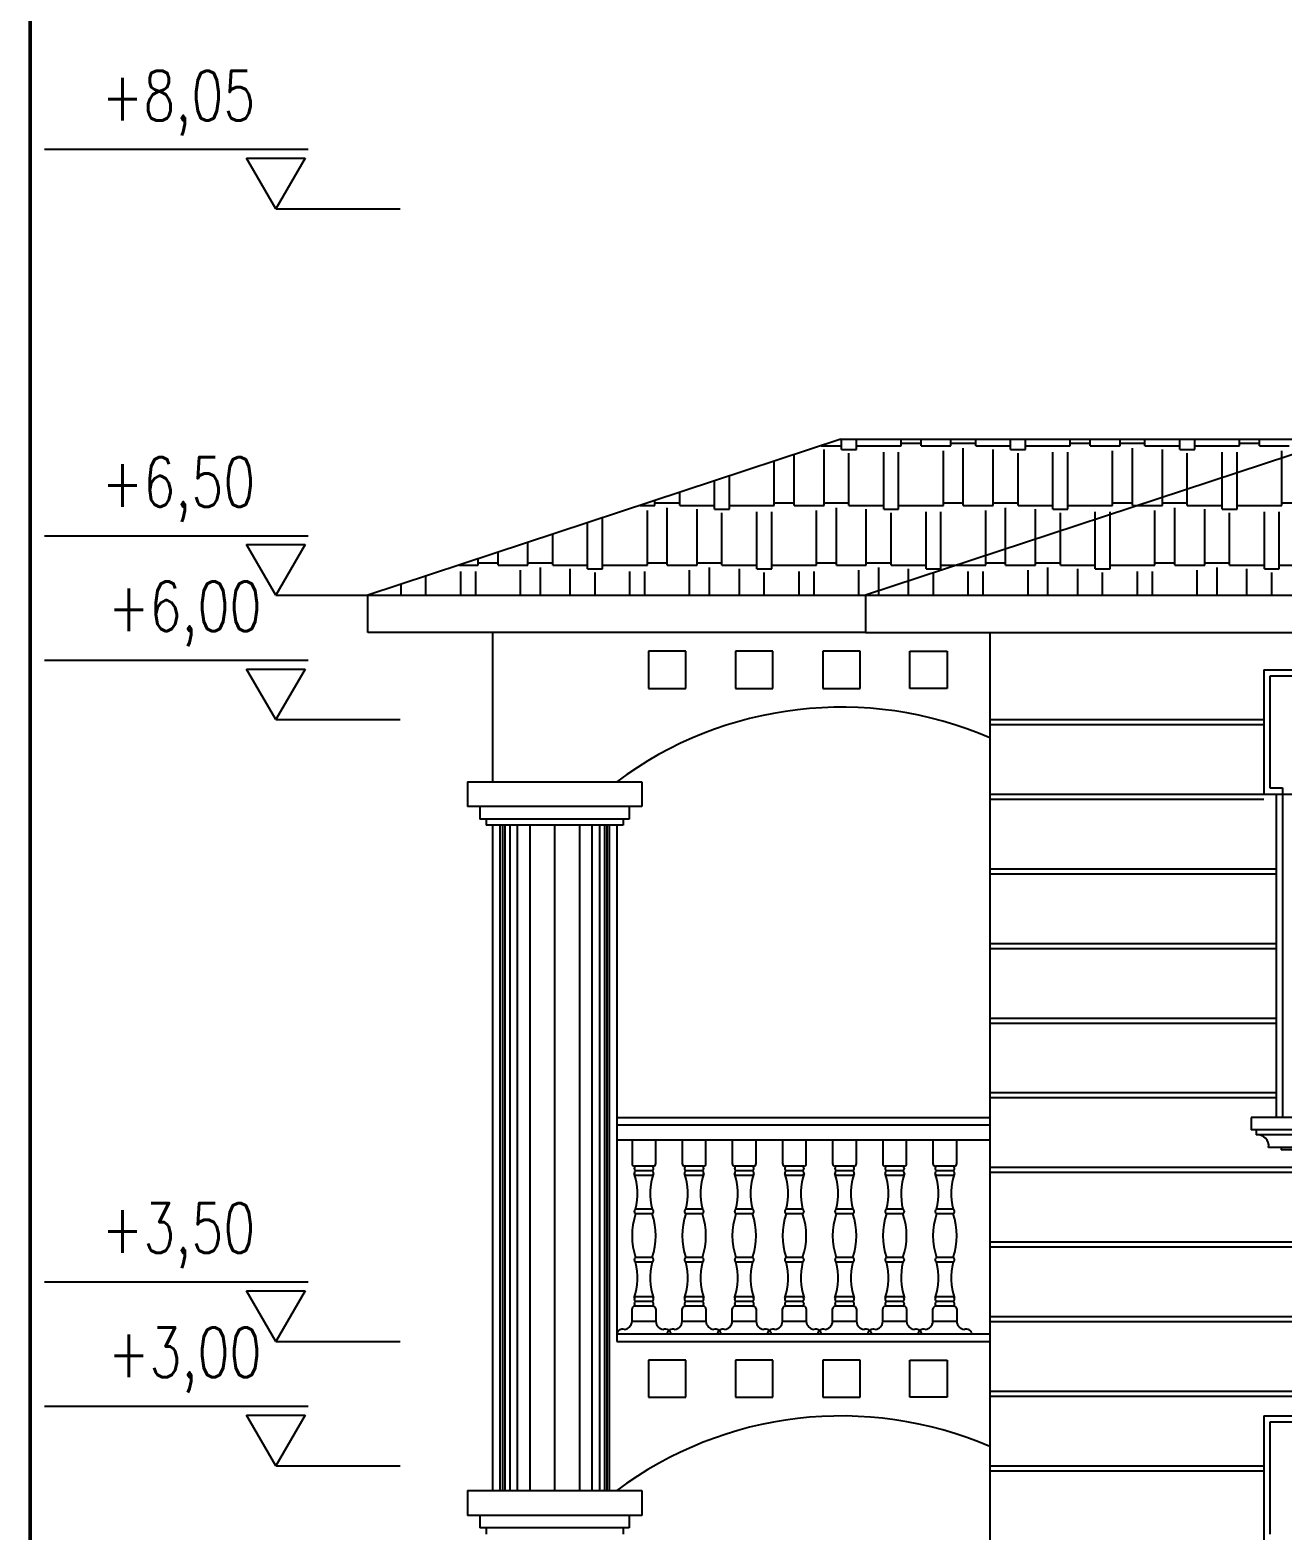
# Model space of a CAD drawing. Extents: x 182769.15 to 182771.38, y 101811.72 to 101812.21.
# Drawn here: x 182770.9786 to 182771.0793, y 101811.8444 to 101811.9651 of the extents above; entities that cross this region are included whole.
import ezdxf

# ---------------------------------------------------------------- set-up
doc = ezdxf.new("R2010")
doc.units = 0
doc.header["$MEASUREMENT"] = 0
for name, color, linetype in [('BALKON', 4, 'Continuous'), ('DUVAR', 7, 'Continuous'), ('TARAMA', 15, 'Continuous'), ('tefriş', 21, 'Continuous'), ('YAZI', 3, 'Continuous')]:
    doc.layers.add(name, color=color, linetype=linetype)
doc.layers.add('Standard', color=7, linetype='Continuous', lineweight=25)
doc.styles.add('TXT', font='TXT.shx', dxfattribs={"width": 0.75, "height": 0.125})

msp = doc.modelspace()

# ---------------------------------------------------------------- linework, layer by layer
at = {"layer": 'BALKON'}
for p, q in [((182771.0257759997, 101811.8776728206), (182771.0557759997, 101811.8776728206)), ((182771.0257759997, 101811.8770728206), (182771.0557759997, 101811.8770728206)), ((182771.0257759997, 101811.8758728206), (182771.0557759997, 101811.8758728206)), ((182771.0269984799, 101811.8758728206), (182771.0269984799, 101811.8739690377)), ((182771.0289136799, 101811.8739690377), (182771.0289136799, 101811.8758728206)), ((182771.0310304799, 101811.8758728206), (182771.0310304799, 101811.8739690377)), ((182771.0329456799, 101811.8739690377), (182771.0329456799, 101811.8758728206)), ((182771.0350624799, 101811.8758728206), (182771.0350624799, 101811.8739690377)), ((182771.0369776799, 101811.8739690377), (182771.0369776799, 101811.8758728206)), ((182771.0390944799, 101811.8758728206), (182771.0390944799, 101811.8739690377)), ((182771.0410096799, 101811.8739690377), (182771.0410096799, 101811.8758728206)), ((182771.0431264799, 101811.8758728206), (182771.0431264799, 101811.8739690377)), ((182771.0450416799, 101811.8739690377), (182771.0450416799, 101811.8758728206)), ((182771.0471584799, 101811.8758728206), (182771.0471584799, 101811.8739690377)), ((182771.0490736799, 101811.8739690377), (182771.0490736799, 101811.8758728206)), ((182771.0511904799, 101811.8758728206), (182771.0511904799, 101811.8739690377)), ((182771.0531056799, 101811.8739690377), (182771.0531056799, 101811.8758728206)), ((182771.0287138599, 101811.8737691977), (182771.0271983199, 101811.8737691977)), ((182771.0327458599, 101811.8737691977), (182771.0312303199, 101811.8737691977)), ((182771.0367778599, 101811.8737691977), (182771.0352623199, 101811.8737691977)), ((182771.0408098599, 101811.8737691977), (182771.0392943199, 101811.8737691977)), ((182771.0448418599, 101811.8737691977), (182771.0433263199, 101811.8737691977)), ((182771.0488738599, 101811.8737691977), (182771.0473583199, 101811.8737691977)), ((182771.0529058599, 101811.8737691977), (182771.0513903199, 101811.8737691977)), ((182771.0286207399, 101811.8733858577), (182771.0272914399, 101811.8733858577)), ((182771.0286207399, 101811.8730028178), (182771.0272914399, 101811.8730028178)), ((182771.0326527399, 101811.8733858577), (182771.0313234399, 101811.8733858577)), ((182771.0326527399, 101811.8730028178), (182771.0313234399, 101811.8730028178)), ((182771.0366847399, 101811.8733858577), (182771.0353554399, 101811.8733858577)), ((182771.0366847399, 101811.8730028178), (182771.0353554399, 101811.8730028178)), ((182771.0407167399, 101811.8733858577), (182771.0393874399, 101811.8733858577)), ((182771.0407167399, 101811.8730028178), (182771.0393874399, 101811.8730028178)), ((182771.0447487399, 101811.8733858577), (182771.0434194399, 101811.8733858577)), ((182771.0447487399, 101811.8730028178), (182771.0434194399, 101811.8730028178)), ((182771.0487807399, 101811.8733858577), (182771.0474514399, 101811.8733858577)), ((182771.0487807399, 101811.8730028178), (182771.0474514399, 101811.8730028178)), ((182771.0528127399, 101811.8733858577), (182771.0514834399, 101811.8733858577)), ((182771.0528127399, 101811.8730028178), (182771.0514834399, 101811.8730028178)), ((182771.0286207399, 101811.8703024977), (182771.0272914399, 101811.8703024977)), ((182771.0326527399, 101811.8703024977), (182771.0313234399, 101811.8703024977)), ((182771.0366847399, 101811.8703024977), (182771.0353554399, 101811.8703024977)), ((182771.0407167399, 101811.8703024977), (182771.0393874399, 101811.8703024977)), ((182771.0447487399, 101811.8703024977), (182771.0434194399, 101811.8703024977)), ((182771.0487807399, 101811.8703024977), (182771.0474514399, 101811.8703024977)), ((182771.0528127399, 101811.8703024977), (182771.0514834399, 101811.8703024977)), ((182771.0286207399, 101811.8699194577), (182771.0272914399, 101811.8699194577)), ((182771.0326527399, 101811.8699194577), (182771.0313234399, 101811.8699194577)), ((182771.0366847399, 101811.8699194577), (182771.0353554399, 101811.8699194577)), ((182771.0407167399, 101811.8699194577), (182771.0393874399, 101811.8699194577)), ((182771.0447487399, 101811.8699194577), (182771.0434194399, 101811.8699194577)), ((182771.0487807399, 101811.8699194577), (182771.0474514399, 101811.8699194577)), ((182771.0528127399, 101811.8699194577), (182771.0514834399, 101811.8699194577)), ((182771.0286207399, 101811.8664174577), (182771.0272914399, 101811.8664174577)), ((182771.0286207399, 101811.8660344177), (182771.0272914399, 101811.8660344177)), ((182771.0326527399, 101811.8664174577), (182771.0313234399, 101811.8664174577)), ((182771.0326527399, 101811.8660344177), (182771.0313234399, 101811.8660344177)), ((182771.0366847399, 101811.8664174577), (182771.0353554399, 101811.8664174577)), ((182771.0366847399, 101811.8660344177), (182771.0353554399, 101811.8660344177)), ((182771.0407167399, 101811.8664174577), (182771.0393874399, 101811.8664174577)), ((182771.0407167399, 101811.8660344177), (182771.0393874399, 101811.8660344177)), ((182771.0447487399, 101811.8664174577), (182771.0434194399, 101811.8664174577)), ((182771.0447487399, 101811.8660344177), (182771.0434194399, 101811.8660344177)), ((182771.0487807399, 101811.8664174577), (182771.0474514399, 101811.8664174577)), ((182771.0487807399, 101811.8660344177), (182771.0474514399, 101811.8660344177)), ((182771.0528127399, 101811.8664174577), (182771.0514834399, 101811.8664174577)), ((182771.0528127399, 101811.8660344177), (182771.0514834399, 101811.8660344177)), ((182771.0286207399, 101811.8632580178), (182771.0272914399, 101811.8632580178)), ((182771.0286207399, 101811.8628749777), (182771.0272914399, 101811.8628749777)), ((182771.0326527399, 101811.8632580178), (182771.0313234399, 101811.8632580178)), ((182771.0326527399, 101811.8628749777), (182771.0313234399, 101811.8628749777)), ((182771.0366847399, 101811.8632580178), (182771.0353554399, 101811.8632580178)), ((182771.0366847399, 101811.8628749777), (182771.0353554399, 101811.8628749777)), ((182771.0407167399, 101811.8632580178), (182771.0393874399, 101811.8632580178)), ((182771.0407167399, 101811.8628749777), (182771.0393874399, 101811.8628749777)), ((182771.0447487399, 101811.8632580178), (182771.0434194399, 101811.8632580178)), ((182771.0447487399, 101811.8628749777), (182771.0434194399, 101811.8628749777)), ((182771.0487807399, 101811.8632580178), (182771.0474514399, 101811.8632580178)), ((182771.0487807399, 101811.8628749777), (182771.0474514399, 101811.8628749777)), ((182771.0528127399, 101811.8632580178), (182771.0514834399, 101811.8632580178)), ((182771.0528127399, 101811.8628749777), (182771.0514834399, 101811.8628749777)), ((182771.0269984799, 101811.8612744777), (182771.0269984799, 101811.8622917977)), ((182771.0287138599, 101811.8624916377), (182771.0271983199, 101811.8624916377)), ((182771.0289136799, 101811.8622917977), (182771.0289136799, 101811.8612744777)), ((182771.0310304799, 101811.8612744777), (182771.0310304799, 101811.8622917977)), ((182771.0327458599, 101811.8624916377), (182771.0312303199, 101811.8624916377)), ((182771.0329456799, 101811.8622917977), (182771.0329456799, 101811.8612744777)), ((182771.0350624799, 101811.8612744777), (182771.0350624799, 101811.8622917977)), ((182771.0367778599, 101811.8624916377), (182771.0352623199, 101811.8624916377)), ((182771.0369776799, 101811.8622917977), (182771.0369776799, 101811.8612744777)), ((182771.0390944799, 101811.8612744777), (182771.0390944799, 101811.8622917977)), ((182771.0408098599, 101811.8624916377), (182771.0392943199, 101811.8624916377)), ((182771.0410096799, 101811.8622917977), (182771.0410096799, 101811.8612744777)), ((182771.0431264799, 101811.8612744777), (182771.0431264799, 101811.8622917977)), ((182771.0448418599, 101811.8624916377), (182771.0433263199, 101811.8624916377)), ((182771.0450416799, 101811.8622917977), (182771.0450416799, 101811.8612744777)), ((182771.0471584799, 101811.8612744777), (182771.0471584799, 101811.8622917977)), ((182771.0488738599, 101811.8624916377), (182771.0473583199, 101811.8624916377)), ((182771.0490736799, 101811.8622917977), (182771.0490736799, 101811.8612744777)), ((182771.0511904799, 101811.8612744777), (182771.0511904799, 101811.8622917977)), ((182771.0529058599, 101811.8624916377), (182771.0513903199, 101811.8624916377)), ((182771.0531056799, 101811.8622917977), (182771.0531056799, 101811.8612744777)), ((182771.0289136799, 101811.8612744777), (182771.0269984799, 101811.8612744777)), ((182771.0329456799, 101811.8612744777), (182771.0310304799, 101811.8612744777)), ((182771.0369776799, 101811.8612744777), (182771.0350624799, 101811.8612744777)), ((182771.0410096799, 101811.8612744777), (182771.0390944799, 101811.8612744777)), ((182771.0450416799, 101811.8612744777), (182771.0431264799, 101811.8612744777)), ((182771.0490736799, 101811.8612744777), (182771.0471584799, 101811.8612744777)), ((182771.0531056799, 101811.8612744777), (182771.0511904799, 101811.8612744777)), ((182771.0257759997, 101811.8602728206), (182771.0557759997, 101811.8602728206))]:
    msp.add_line(p, q, dxfattribs=at)
for centre, radius, start, end in [((182771.0271983199, 101811.8739690377), 0.00019982, 180, 270), ((182771.0274023999, 101811.8735776777), 0.00022134, 120.0894435224688, 239.9105564775312), ((182771.0285097599, 101811.8735776777), 0.00022134, 300.0894435224688, 59.91055647753119), ((182771.0287138599, 101811.8739690377), 0.00019982, 270, 0), ((182771.0312303199, 101811.8739690377), 0.00019982, 180, 270), ((182771.0314343999, 101811.8735776777), 0.00022134, 120.0894435224688, 239.9105564775312), ((182771.0325417599, 101811.8735776777), 0.00022134, 300.0894435224688, 59.91055647753119), ((182771.0327458599, 101811.8739690377), 0.00019982, 270, 0), ((182771.0352623199, 101811.8739690377), 0.00019982, 180, 270), ((182771.0354663999, 101811.8735776777), 0.00022134, 120.0894435224688, 239.9105564775312), ((182771.0365737599, 101811.8735776777), 0.00022134, 300.0894435224688, 59.91055647753119), ((182771.0367778599, 101811.8739690377), 0.00019982, 270, 0), ((182771.0392943199, 101811.8739690377), 0.00019982, 180, 270), ((182771.0394983999, 101811.8735776777), 0.00022134, 120.0894435224688, 239.9105564775312), ((182771.0406057599, 101811.8735776777), 0.00022134, 300.0894435224688, 59.91055647753119), ((182771.0408098599, 101811.8739690377), 0.00019982, 270, 0), ((182771.0433263199, 101811.8739690377), 0.00019982, 180, 270), ((182771.0435303999, 101811.8735776777), 0.00022134, 120.0894435224688, 239.9105564775312), ((182771.0446377599, 101811.8735776777), 0.00022134, 300.0894435224688, 59.91055647753119), ((182771.0448418599, 101811.8739690377), 0.00019982, 270, 0), ((182771.0473583199, 101811.8739690377), 0.00019982, 180, 270), ((182771.0475623999, 101811.8735776777), 0.00022134, 120.0894435224688, 239.9105564775312), ((182771.0486697599, 101811.8735776777), 0.00022134, 300.0894435224688, 59.91055647753119), ((182771.0488738599, 101811.8739690377), 0.00019982, 270, 0), ((182771.0513903199, 101811.8739690377), 0.00019982, 180, 270), ((182771.0515943999, 101811.8735776777), 0.00022134, 120.0894435224688, 239.9105564775312), ((182771.0527017599, 101811.8735776777), 0.00022134, 300.0894435224688, 59.91055647753119), ((182771.0529058599, 101811.8739690377), 0.00019982, 270, 0), ((182771.0274023999, 101811.8731943377), 0.00022134, 120.0894435224688, 239.9105564775312), ((182771.0224641399, 101811.8715555578), 0.00498728, 345.448350222127, 18.95177777920801), ((182771.0334480399, 101811.8715555578), 0.00498728, 161.048222220792, 194.551649777873), ((182771.0285097599, 101811.8731943377), 0.00022134, 300.0894435224688, 59.91055647753119), ((182771.0314343999, 101811.8731943377), 0.00022134, 120.0894435224688, 239.9105564775312), ((182771.0264961399, 101811.8715555578), 0.00498728, 345.448350222127, 18.95177777920801), ((182771.0374800399, 101811.8715555578), 0.00498728, 161.048222220792, 194.551649777873), ((182771.0325417599, 101811.8731943377), 0.00022134, 300.0894435224688, 59.91055647753119), ((182771.0354663999, 101811.8731943377), 0.00022134, 120.0894435224688, 239.9105564775312), ((182771.0305281399, 101811.8715555578), 0.00498728, 345.448350222127, 18.95177777920801), ((182771.0415120399, 101811.8715555578), 0.00498728, 161.048222220792, 194.551649777873), ((182771.0365737599, 101811.8731943377), 0.00022134, 300.0894435224688, 59.91055647753119), ((182771.0394983999, 101811.8731943377), 0.00022134, 120.0894435224688, 239.9105564775312), ((182771.0345601399, 101811.8715555578), 0.00498728, 345.448350222127, 18.95177777920801), ((182771.0455440399, 101811.8715555578), 0.00498728, 161.048222220792, 194.551649777873), ((182771.0406057599, 101811.8731943377), 0.00022134, 300.0894435224688, 59.91055647753119), ((182771.0435303999, 101811.8731943377), 0.00022134, 120.0894435224688, 239.9105564775312), ((182771.0385921399, 101811.8715555578), 0.00498728, 345.448350222127, 18.95177777920801), ((182771.0495760399, 101811.8715555578), 0.00498728, 161.048222220792, 194.551649777873), ((182771.0446377599, 101811.8731943377), 0.00022134, 300.0894435224688, 59.91055647753119), ((182771.0475623999, 101811.8731943377), 0.00022134, 120.0894435224688, 239.9105564775312), ((182771.0426241399, 101811.8715555578), 0.00498728, 345.448350222127, 18.95177777920801), ((182771.0536080399, 101811.8715555578), 0.00498728, 161.048222220792, 194.551649777873), ((182771.0486697599, 101811.8731943377), 0.00022134, 300.0894435224688, 59.91055647753119), ((182771.0515943999, 101811.8731943377), 0.00022134, 120.0894435224688, 239.9105564775312), ((182771.0466561399, 101811.8715555578), 0.00498728, 345.448350222127, 18.95177777920801), ((182771.0576400399, 101811.8715555578), 0.00498728, 161.048222220792, 194.551649777873), ((182771.0527017599, 101811.8731943377), 0.00022134, 300.0894435224688, 59.91055647753119), ((182771.0274023999, 101811.8701109777), 0.00022134, 120.0894435224688, 239.9105564775312), ((182771.0285097599, 101811.8701109777), 0.00022134, 300.0894435224688, 59.91055647753119), ((182771.0314343999, 101811.8701109777), 0.00022134, 120.0894435224688, 239.9105564775312), ((182771.0325417599, 101811.8701109777), 0.00022134, 300.0894435224688, 59.91055647753119), ((182771.0354663999, 101811.8701109777), 0.00022134, 120.0894435224688, 239.9105564775312), ((182771.0365737599, 101811.8701109777), 0.00022134, 300.0894435224688, 59.91055647753119), ((182771.0394983999, 101811.8701109777), 0.00022134, 120.0894435224688, 239.9105564775312), ((182771.0406057599, 101811.8701109777), 0.00022134, 300.0894435224688, 59.91055647753119), ((182771.0435303999, 101811.8701109777), 0.00022134, 120.0894435224688, 239.9105564775312), ((182771.0446377599, 101811.8701109777), 0.00022134, 300.0894435224688, 59.91055647753119), ((182771.0475623999, 101811.8701109777), 0.00022134, 120.0894435224688, 239.9105564775312), ((182771.0486697599, 101811.8701109777), 0.00022134, 300.0894435224688, 59.91055647753119), ((182771.0515943999, 101811.8701109777), 0.00022134, 120.0894435224688, 239.9105564775312), ((182771.0527017599, 101811.8701109777), 0.00022134, 300.0894435224688, 59.91055647753119), ((182771.0323918199, 101811.8681684577), 0.005392600000000001, 161.0523565603966, 198.9476434396034), ((182771.0235203399, 101811.8681684577), 0.005392600000000001, 341.0523565603967, 18.94764343960335), ((182771.0364238199, 101811.8681684577), 0.005392600000000001, 161.0523565603966, 198.9476434396034), ((182771.0275523399, 101811.8681684577), 0.005392600000000001, 341.0523565603967, 18.94764343960335), ((182771.0404558199, 101811.8681684577), 0.005392600000000001, 161.0523565603966, 198.9476434396034), ((182771.0315843399, 101811.8681684577), 0.005392600000000001, 341.0523565603967, 18.94764343960335), ((182771.0444878199, 101811.8681684577), 0.005392600000000001, 161.0523565603966, 198.9476434396034), ((182771.0356163399, 101811.8681684577), 0.005392600000000001, 341.0523565603967, 18.94764343960335), ((182771.0485198199, 101811.8681684577), 0.005392600000000001, 161.0523565603966, 198.9476434396034), ((182771.0396483399, 101811.8681684577), 0.005392600000000001, 341.0523565603967, 18.94764343960335), ((182771.0525518199, 101811.8681684577), 0.005392600000000001, 161.0523565603966, 198.9476434396034), ((182771.0436803399, 101811.8681684577), 0.005392600000000001, 341.0523565603967, 18.94764343960335), ((182771.0565838199, 101811.8681684577), 0.005392600000000001, 161.0523565603966, 198.9476434396034), ((182771.0477123399, 101811.8681684577), 0.005392600000000001, 341.0523565603967, 18.94764343960335), ((182771.0274023999, 101811.8662259377), 0.00022134, 120.0894435224688, 239.9105564775312), ((182771.0224641399, 101811.8647813577), 0.00498728, 341.048222220792, 14.55164977787298), ((182771.0334480399, 101811.8647813577), 0.00498728, 165.448350222127, 198.951777779208), ((182771.0285097599, 101811.8662259377), 0.00022134, 300.0894435224688, 59.91055647753119), ((182771.0314343999, 101811.8662259377), 0.00022134, 120.0894435224688, 239.9105564775312), ((182771.0264961399, 101811.8647813577), 0.00498728, 341.048222220792, 14.55164977787298), ((182771.0374800399, 101811.8647813577), 0.00498728, 165.448350222127, 198.951777779208), ((182771.0325417599, 101811.8662259377), 0.00022134, 300.0894435224688, 59.91055647753119), ((182771.0354663999, 101811.8662259377), 0.00022134, 120.0894435224688, 239.9105564775312), ((182771.0305281399, 101811.8647813577), 0.00498728, 341.048222220792, 14.55164977787298), ((182771.0415120399, 101811.8647813577), 0.00498728, 165.448350222127, 198.951777779208), ((182771.0365737599, 101811.8662259377), 0.00022134, 300.0894435224688, 59.91055647753119), ((182771.0394983999, 101811.8662259377), 0.00022134, 120.0894435224688, 239.9105564775312), ((182771.0345601399, 101811.8647813577), 0.00498728, 341.048222220792, 14.55164977787298), ((182771.0455440399, 101811.8647813577), 0.00498728, 165.448350222127, 198.951777779208), ((182771.0406057599, 101811.8662259377), 0.00022134, 300.0894435224688, 59.91055647753119), ((182771.0435303999, 101811.8662259377), 0.00022134, 120.0894435224688, 239.9105564775312), ((182771.0385921399, 101811.8647813577), 0.00498728, 341.048222220792, 14.55164977787298), ((182771.0495760399, 101811.8647813577), 0.00498728, 165.448350222127, 198.951777779208), ((182771.0446377599, 101811.8662259377), 0.00022134, 300.0894435224688, 59.91055647753119), ((182771.0475623999, 101811.8662259377), 0.00022134, 120.0894435224688, 239.9105564775312), ((182771.0426241399, 101811.8647813577), 0.00498728, 341.048222220792, 14.55164977787298), ((182771.0536080399, 101811.8647813577), 0.00498728, 165.448350222127, 198.951777779208), ((182771.0486697599, 101811.8662259377), 0.00022134, 300.0894435224688, 59.91055647753119), ((182771.0515943999, 101811.8662259377), 0.00022134, 120.0894435224688, 239.9105564775312), ((182771.0466561399, 101811.8647813577), 0.00498728, 341.048222220792, 14.55164977787298), ((182771.0576400399, 101811.8647813577), 0.00498728, 165.448350222127, 198.951777779208), ((182771.0527017599, 101811.8662259377), 0.00022134, 300.0894435224688, 59.91055647753119), ((182771.0274023999, 101811.8630664978), 0.00022134, 120.0894435224688, 239.9105564775312), ((182771.0274023999, 101811.8626831577), 0.00022134, 120.0894435224688, 239.9105564775312), ((182771.0285097599, 101811.8630664978), 0.00022134, 300.0894435224688, 59.91055647753119), ((182771.0285097599, 101811.8626831577), 0.00022134, 300.0894435224688, 59.91055647753119), ((182771.0314343999, 101811.8630664978), 0.00022134, 120.0894435224688, 239.9105564775312), ((182771.0314343999, 101811.8626831577), 0.00022134, 120.0894435224688, 239.9105564775312), ((182771.0325417599, 101811.8630664978), 0.00022134, 300.0894435224688, 59.91055647753119), ((182771.0325417599, 101811.8626831577), 0.00022134, 300.0894435224688, 59.91055647753119), ((182771.0354663999, 101811.8630664978), 0.00022134, 120.0894435224688, 239.9105564775312), ((182771.0354663999, 101811.8626831577), 0.00022134, 120.0894435224688, 239.9105564775312), ((182771.0365737599, 101811.8630664978), 0.00022134, 300.0894435224688, 59.91055647753119), ((182771.0365737599, 101811.8626831577), 0.00022134, 300.0894435224688, 59.91055647753119), ((182771.0394983999, 101811.8630664978), 0.00022134, 120.0894435224688, 239.9105564775312), ((182771.0394983999, 101811.8626831577), 0.00022134, 120.0894435224688, 239.9105564775312), ((182771.0406057599, 101811.8630664978), 0.00022134, 300.0894435224688, 59.91055647753119), ((182771.0406057599, 101811.8626831577), 0.00022134, 300.0894435224688, 59.91055647753119), ((182771.0435303999, 101811.8630664978), 0.00022134, 120.0894435224688, 239.9105564775312), ((182771.0435303999, 101811.8626831577), 0.00022134, 120.0894435224688, 239.9105564775312), ((182771.0446377599, 101811.8630664978), 0.00022134, 300.0894435224688, 59.91055647753119), ((182771.0446377599, 101811.8626831577), 0.00022134, 300.0894435224688, 59.91055647753119), ((182771.0475623999, 101811.8630664978), 0.00022134, 120.0894435224688, 239.9105564775312), ((182771.0475623999, 101811.8626831577), 0.00022134, 120.0894435224688, 239.9105564775312), ((182771.0486697599, 101811.8630664978), 0.00022134, 300.0894435224688, 59.91055647753119), ((182771.0486697599, 101811.8626831577), 0.00022134, 300.0894435224688, 59.91055647753119), ((182771.0515943999, 101811.8630664978), 0.00022134, 120.0894435224688, 239.9105564775312), ((182771.0515943999, 101811.8626831577), 0.00022134, 120.0894435224688, 239.9105564775312), ((182771.0527017599, 101811.8630664978), 0.00022134, 300.0894435224688, 59.91055647753119), ((182771.0527017599, 101811.8626831577), 0.00022134, 300.0894435224688, 59.91055647753119), ((182771.0271983199, 101811.8622917977), 0.00019982, 90, 180), ((182771.0287138599, 101811.8622917977), 0.00019982, 0, 90), ((182771.0312303199, 101811.8622917977), 0.00019982, 90, 180), ((182771.0327458599, 101811.8622917977), 0.00019982, 0, 90), ((182771.0352623199, 101811.8622917977), 0.00019982, 90, 180), ((182771.0367778599, 101811.8622917977), 0.00019982, 0, 90), ((182771.0392943199, 101811.8622917977), 0.00019982, 90, 180), ((182771.0408098599, 101811.8622917977), 0.00019982, 0, 90), ((182771.0433263199, 101811.8622917977), 0.00019982, 90, 180), ((182771.0448418599, 101811.8622917977), 0.00019982, 0, 90), ((182771.0473583199, 101811.8622917977), 0.00019982, 90, 180), ((182771.0488738599, 101811.8622917977), 0.00019982, 0, 90), ((182771.0513903199, 101811.8622917977), 0.00019982, 90, 180), ((182771.0529058599, 101811.8622917977), 0.00019982, 0, 90), ((182771.0262470799, 101811.8601812377), 0.0004799, 72.59156530092721, 168.9983435945614), ((182771.0263299999, 101811.8613056177), 0.0006692200000000001, 275.2009263121545, 357.3328241693487), ((182771.0295821799, 101811.8613056177), 0.0006692200000000001, 182.6671758306513, 264.7990736878455), ((182771.0296650799, 101811.8601812377), 0.0004799, 11.00165640543857, 107.4084346990728), ((182771.0302790799, 101811.8601812377), 0.0004799, 72.59156530092721, 168.9983435945614), ((182771.0302790799, 101811.8601812377), 0.0004799, 72.59156530092721, 168.9983435945614), ((182771.0303619999, 101811.8613056177), 0.0006692200000000001, 275.2009263121545, 357.3328241693487), ((182771.0336141799, 101811.8613056177), 0.0006692200000000001, 182.6671758306513, 264.7990736878455), ((182771.0336970799, 101811.8601812377), 0.0004799, 11.00165640543857, 107.4084346990728), ((182771.0343110799, 101811.8601812377), 0.0004799, 72.59156530092721, 168.9983435945614), ((182771.0343110799, 101811.8601812377), 0.0004799, 72.59156530092721, 168.9983435945614), ((182771.0343939999, 101811.8613056177), 0.0006692200000000001, 275.2009263121545, 357.3328241693487), ((182771.0376461799, 101811.8613056177), 0.0006692200000000001, 182.6671758306513, 264.7990736878455), ((182771.0377290799, 101811.8601812377), 0.0004799, 11.00165640543857, 107.4084346990728), ((182771.0383430799, 101811.8601812377), 0.0004799, 72.59156530092721, 168.9983435945614), ((182771.0383430799, 101811.8601812377), 0.0004799, 72.59156530092721, 168.9983435945614), ((182771.0384259999, 101811.8613056177), 0.0006692200000000001, 275.2009263121545, 357.3328241693487), ((182771.0416781799, 101811.8613056177), 0.0006692200000000001, 182.6671758306513, 264.7990736878455), ((182771.0417610799, 101811.8601812377), 0.0004799, 11.00165640543857, 107.4084346990728), ((182771.0423750799, 101811.8601812377), 0.0004799, 72.59156530092721, 168.9983435945614), ((182771.0423750799, 101811.8601812377), 0.0004799, 72.59156530092721, 168.9983435945614), ((182771.0424579999, 101811.8613056177), 0.0006692200000000001, 275.2009263121545, 357.3328241693487), ((182771.0457101799, 101811.8613056177), 0.0006692200000000001, 182.6671758306513, 264.7990736878455), ((182771.0457930799, 101811.8601812377), 0.0004799, 11.00165640543857, 107.4084346990728), ((182771.0464070799, 101811.8601812377), 0.0004799, 72.59156530092721, 168.9983435945614), ((182771.0464070799, 101811.8601812377), 0.0004799, 72.59156530092721, 168.9983435945614), ((182771.0464899999, 101811.8613056177), 0.0006692200000000001, 275.2009263121545, 357.3328241693487), ((182771.0497421799, 101811.8613056177), 0.0006692200000000001, 182.6671758306513, 264.7990736878455), ((182771.0498250799, 101811.8601812377), 0.0004799, 11.00165640543857, 107.4084346990728), ((182771.0504390799, 101811.8601812377), 0.0004799, 72.59156530092721, 168.9983435945614), ((182771.0504390799, 101811.8601812377), 0.0004799, 72.59156530092721, 168.9983435945614), ((182771.0505219999, 101811.8613056177), 0.0006692200000000001, 275.2009263121545, 357.3328241693487), ((182771.0537741799, 101811.8613056177), 0.0006692200000000001, 182.6671758306513, 264.7990736878455), ((182771.0538570799, 101811.8601812377), 0.0004799, 11.00165640543857, 107.4084346990728)]:
    msp.add_arc(centre, radius, start, end, dxfattribs=at)
at = {"layer": 'DUVAR'}
for p, q in [((182771.1242759997, 101811.9455778206), (182771.0457759997, 101811.9196728206)), ((182771.0557759997, 101811.9166728206), (182771.0557759997, 101811.7896728206)), ((182771.0777759997, 101811.9136728206), (182771.0954759997, 101811.9136728206)), ((182771.0777759997, 101811.9136728206), (182771.0777759997, 101811.9036728206)), ((182771.0777759997, 101811.9036728206), (182771.0787759997, 101811.9036728206)), ((182771.0787759997, 101811.9036728206), (182771.0787759997, 101811.8776728206)), ((182771.1187759997, 101811.8776728206), (182771.0767759997, 101811.8776728206)), ((182771.0767759997, 101811.8776728206), (182771.0767759997, 101811.8766728206)), ((182771.1187759997, 101811.8766728206), (182771.0767759997, 101811.8766728206)), ((182771.0777759997, 101811.8536728206), (182771.0954759997, 101811.8536728206)), ((182771.0777759997, 101811.8536728206), (182771.0777759997, 101811.8436728206))]:
    msp.add_line(p, q, dxfattribs=at)
at = {"layer": 'DUVAR', "color": 5}
for p, q in [((182771.0437759997, 101811.9322128206), (182771.0057759997, 101811.9196728206)), ((182771.0437759997, 101811.9322128206), (182771.0837759997, 101811.9322128206)), ((182771.0057759997, 101811.9166728206), (182771.0057759997, 101811.9196728206)), ((182771.0057759997, 101811.9196728206), (182771.0457759997, 101811.9196728206)), ((182771.0457759997, 101811.9166728206), (182771.0057759997, 101811.9166728206))]:
    msp.add_line(p, q, dxfattribs=at)
at = {"layer": 'DUVAR', "color": 6}
for p, q in [((182771.0457759997, 101811.9196728206), (182771.3517759997, 101811.9196728206)), ((182771.0457759997, 101811.9196728206), (182771.0457759997, 101811.9166728206)), ((182771.0157759997, 101811.9166728206), (182771.0157759997, 101811.9046728206)), ((182771.0457759997, 101811.9166728206), (182771.3517759997, 101811.9166728206)), ((182771.0313265099, 101811.9151728206), (182771.0283265099, 101811.9151728206)), ((182771.0283265099, 101811.9151728206), (182771.0283265099, 101811.9121728206)), ((182771.0313265099, 101811.9121728206), (182771.0313265099, 101811.9151728206)), ((182771.0383265099, 101811.9151728206), (182771.0353265099, 101811.9151728206)), ((182771.0353265099, 101811.9151728206), (182771.0353265099, 101811.9121728206)), ((182771.0383265099, 101811.9121728206), (182771.0383265099, 101811.9151728206)), ((182771.0453265099, 101811.9151728206), (182771.0423265099, 101811.9151728206)), ((182771.0423265099, 101811.9151728206), (182771.0423265099, 101811.9121728206)), ((182771.0453265099, 101811.9121728206), (182771.0453265099, 101811.9151728206)), ((182771.0493265099, 101811.9121728206), (182771.0493265099, 101811.9151728206)), ((182771.0493265099, 101811.9151728206), (182771.0523265099, 101811.9151728206)), ((182771.0523265099, 101811.9151728206), (182771.0523265099, 101811.9121728206)), ((182771.0283265099, 101811.9121728206), (182771.0313265099, 101811.9121728206)), ((182771.0353265099, 101811.9121728206), (182771.0383265099, 101811.9121728206)), ((182771.0423265099, 101811.9121728206), (182771.0453265099, 101811.9121728206)), ((182771.0523265099, 101811.9121728206), (182771.0493265099, 101811.9121728206)), ((182771.0137759997, 101811.9046728206), (182771.0277759997, 101811.9046728206)), ((182771.0137759997, 101811.9046728206), (182771.0137759997, 101811.9026728206)), ((182771.0277759997, 101811.9046728206), (182771.0277759997, 101811.9026728206)), ((182771.0277759997, 101811.9026728206), (182771.0137759997, 101811.9026728206)), ((182771.0147759997, 101811.9026728206), (182771.0147759997, 101811.9016728206)), ((182771.0267759997, 101811.9016728206), (182771.0147759997, 101811.9016728206)), ((182771.0152759997, 101811.9016728206), (182771.0152759997, 101811.9011728206)), ((182771.0262759997, 101811.9016728206), (182771.0262759997, 101811.9011728206)), ((182771.0267759997, 101811.9026728206), (182771.0267759997, 101811.9016728206)), ((182771.0262759997, 101811.9011728206), (182771.0152759997, 101811.9011728206)), ((182771.0157759997, 101811.9011728206), (182771.0157759997, 101811.8476728206)), ((182771.0257759997, 101811.9011728206), (182771.0257759997, 101811.8596728206)), ((182771.0257759997, 101811.8596728206), (182771.0557759997, 101811.8596728206)), ((182771.0313265099, 101811.8581728206), (182771.0283265099, 101811.8581728206)), ((182771.0283265099, 101811.8581728206), (182771.0283265099, 101811.8551728206)), ((182771.0313265099, 101811.8551728206), (182771.0313265099, 101811.8581728206)), ((182771.0383265099, 101811.8581728206), (182771.0353265099, 101811.8581728206)), ((182771.0353265099, 101811.8581728206), (182771.0353265099, 101811.8551728206)), ((182771.0383265099, 101811.8551728206), (182771.0383265099, 101811.8581728206)), ((182771.0453265099, 101811.8581728206), (182771.0423265099, 101811.8581728206)), ((182771.0423265099, 101811.8581728206), (182771.0423265099, 101811.8551728206)), ((182771.0453265099, 101811.8551728206), (182771.0453265099, 101811.8581728206)), ((182771.0493265099, 101811.8551728206), (182771.0493265099, 101811.8581728206)), ((182771.0493265099, 101811.8581728206), (182771.0523265099, 101811.8581728206)), ((182771.0523265099, 101811.8581728206), (182771.0523265099, 101811.8551728206)), ((182771.0283265099, 101811.8551728206), (182771.0313265099, 101811.8551728206)), ((182771.0353265099, 101811.8551728206), (182771.0383265099, 101811.8551728206)), ((182771.0423265099, 101811.8551728206), (182771.0453265099, 101811.8551728206)), ((182771.0523265099, 101811.8551728206), (182771.0493265099, 101811.8551728206)), ((182771.0137759997, 101811.8476728206), (182771.0277759997, 101811.8476728206)), ((182771.0137759997, 101811.8476728206), (182771.0137759997, 101811.8456728206)), ((182771.0277759997, 101811.8476728206), (182771.0277759997, 101811.8456728206)), ((182771.0277759997, 101811.8456728206), (182771.0137759997, 101811.8456728206)), ((182771.0147759997, 101811.8456728206), (182771.0147759997, 101811.8446728206)), ((182771.0267759997, 101811.8456728206), (182771.0267759997, 101811.8446728206)), ((182771.0267759997, 101811.8446728206), (182771.0147759997, 101811.8446728206)), ((182771.0152759997, 101811.8446728206), (182771.0152759997, 101811.8441728206)), ((182771.0262759997, 101811.8446728206), (182771.0262759997, 101811.8441728206))]:
    msp.add_line(p, q, dxfattribs=at)
at = {"layer": 'DUVAR', "color": 8}
for p, q in [((182771.0955759997, 101811.9131728206), (182771.0782759997, 101811.9131728206)), ((182771.0782759997, 101811.9131728206), (182771.0782759997, 101811.9041728206)), ((182771.0557759997, 101811.9096728206), (182771.0777759997, 101811.9096728206)), ((182771.0557759997, 101811.9092728206), (182771.0777759997, 101811.9092728206)), ((182771.0782759997, 101811.9041728206), (182771.0792759997, 101811.9041728206)), ((182771.0792759997, 101811.9041728206), (182771.0792759997, 101811.8776728206)), ((182771.0557759997, 101811.9036728206), (182771.0777759997, 101811.9036728206)), ((182771.0557759997, 101811.9032728206), (182771.0777759997, 101811.9032728206)), ((182771.0787759997, 101811.9036728206), (182771.0817759997, 101811.9036728206)), ((182771.0163759997, 101811.9011728206), (182771.0163759997, 101811.8476728206)), ((182771.0165759997, 101811.9011728206), (182771.0165759997, 101811.8476728206)), ((182771.0167759997, 101811.9011728206), (182771.0167759997, 101811.8476728206)), ((182771.0171759997, 101811.9011728206), (182771.0171759997, 101811.8476728206)), ((182771.0177759997, 101811.9011728206), (182771.0177759997, 101811.8476728206)), ((182771.0187759997, 101811.9011728206), (182771.0187759997, 101811.8476728206)), ((182771.0207759997, 101811.9011728206), (182771.0207759997, 101811.8476728206)), ((182771.0227759997, 101811.9011728206), (182771.0227759997, 101811.8476728206)), ((182771.0237759997, 101811.9011728206), (182771.0237759997, 101811.8476728206)), ((182771.0243759997, 101811.9011728206), (182771.0243759997, 101811.8476728206)), ((182771.0247759997, 101811.9011728206), (182771.0247759997, 101811.8476728206)), ((182771.0249759997, 101811.9011728206), (182771.0249759997, 101811.8476728206)), ((182771.0251759997, 101811.9011728206), (182771.0251759997, 101811.8476728206)), ((182771.0557759997, 101811.8976728206), (182771.0787759997, 101811.8976728206)), ((182771.0557759997, 101811.8972728206), (182771.0787759997, 101811.8972728206)), ((182771.0557759997, 101811.8916728206), (182771.0787759997, 101811.8916728206)), ((182771.0557759997, 101811.8912728206), (182771.0787759997, 101811.8912728206)), ((182771.0557759997, 101811.8856728206), (182771.0787759997, 101811.8856728206)), ((182771.0557759997, 101811.8852728206), (182771.0787759997, 101811.8852728206)), ((182771.0557759997, 101811.8796728206), (182771.0787759997, 101811.8796728206)), ((182771.0557759997, 101811.8792728206), (182771.0787759997, 101811.8792728206)), ((182771.0771759997, 101811.8766728206), (182771.0771759997, 101811.8762728206)), ((182771.1183759997, 101811.8762728206), (182771.0771759997, 101811.8762728206)), ((182771.1173759997, 101811.8752728206), (182771.0781759997, 101811.8752728206)), ((182771.0791759997, 101811.8752728206), (182771.0791759997, 101811.8750728206)), ((182771.1163759997, 101811.8750728206), (182771.0791759997, 101811.8750728206)), ((182771.0557759997, 101811.8736728206), (182771.3417759997, 101811.8736728206)), ((182771.0557759997, 101811.8732728206), (182771.3417759997, 101811.8732728206)), ((182771.0557759997, 101811.8676728206), (182771.3417759997, 101811.8676728206)), ((182771.0557759997, 101811.8672728206), (182771.3417759997, 101811.8672728206)), ((182771.0557759997, 101811.8616728206), (182771.3417759997, 101811.8616728206)), ((182771.0557759997, 101811.8612728206), (182771.3417759997, 101811.8612728206)), ((182771.0557759997, 101811.8556728206), (182771.3417759997, 101811.8556728206)), ((182771.0557759997, 101811.8552728206), (182771.3417759997, 101811.8552728206)), ((182771.0955759997, 101811.8531728206), (182771.0782759997, 101811.8531728206)), ((182771.0782759997, 101811.8531728206), (182771.0782759997, 101811.8441728206)), ((182771.0557759997, 101811.8496728206), (182771.0777759997, 101811.8496728206)), ((182771.0557759997, 101811.8492728206), (182771.0777759997, 101811.8492728206))]:
    msp.add_line(p, q, dxfattribs=at)
at = {"layer": 'DUVAR', "color": 6}
for centre in [(182771.0438265099, 101811.8805210772), (182771.0438265099, 101811.8235210772)]:
    msp.add_arc(centre, 0.03015174337883052, 66.65218685444945, 126.7736729753548, dxfattribs=at)
at = {"layer": 'DUVAR', "color": 8}
msp.add_arc((182771.0773009997, 101811.8753978206), 0.0008838834764835961, 351.8698988249635, 98.13010117503656, dxfattribs=at)
at = {"layer": 'Standard', "color": 4, "linetype": 'ByBlock', "lineweight": 50}
for p, q in [((182770.9786097514, 101811.9683983023), (182770.9786097514, 101811.7231646235)), ((182770.9786097514, 101811.7231646235), (182770.9786097514, 101811.9683983023))]:
    msp.add_line(p, q, dxfattribs=at)
at = {"layer": 'TARAMA'}
for p, q in [((182771.0421986566, 101811.9316922974), (182771.0438322406, 101811.9316922974)), ((182771.0438322406, 101811.9313922974), (182771.0438322406, 101811.9322128206)), ((182771.0450322406, 101811.9313922974), (182771.0450322406, 101811.9322128206)), ((182771.0450322406, 101811.9316922974), (182771.0486322406, 101811.9316922974)), ((182771.0486322406, 101811.9316922974), (182771.0486322406, 101811.9322128206)), ((182771.0486322406, 101811.9318922974), (182771.0502322406, 101811.9318922974)), ((182771.0502322406, 101811.9316922974), (182771.0502322406, 101811.9322128206)), ((182771.0502322406, 101811.9316922974), (182771.0526322406, 101811.9316922974)), ((182771.0526322406, 101811.9316922974), (182771.0526322406, 101811.9322128206)), ((182771.0526322406, 101811.9318922974), (182771.0546322406, 101811.9318922974)), ((182771.0546322406, 101811.9316922974), (182771.0546322406, 101811.9322128206)), ((182771.0546322406, 101811.9316922974), (182771.0574322406, 101811.9316922974)), ((182771.0574322406, 101811.9313922974), (182771.0574322406, 101811.9322128206)), ((182771.0586322406, 101811.9313922974), (182771.0586322406, 101811.9322128206)), ((182771.0586322406, 101811.9316922974), (182771.0622322406, 101811.9316922974)), ((182771.0622322406, 101811.9316922974), (182771.0622322406, 101811.9322128206)), ((182771.0622322406, 101811.9318922974), (182771.0638322406, 101811.9318922974)), ((182771.0638322406, 101811.9316922974), (182771.0638322406, 101811.9322128206)), ((182771.0638322406, 101811.9316922974), (182771.0662322406, 101811.9316922974)), ((182771.0662322406, 101811.9316922974), (182771.0662322406, 101811.9322128206)), ((182771.0662322406, 101811.9318922974), (182771.0682322406, 101811.9318922974)), ((182771.0682322406, 101811.9316922974), (182771.0682322406, 101811.9322128206)), ((182771.0682322406, 101811.9316922974), (182771.0710322406, 101811.9316922974)), ((182771.0710322406, 101811.9313922974), (182771.0710322406, 101811.9322128206)), ((182771.0722322406, 101811.9313922974), (182771.0722322406, 101811.9322128206)), ((182771.0722322406, 101811.9316922974), (182771.0758322406, 101811.9316922974)), ((182771.0758322406, 101811.9316922974), (182771.0758322406, 101811.9322128206)), ((182771.0758322406, 101811.9318922974), (182771.0774322406, 101811.9318922974)), ((182771.0774322406, 101811.9316922974), (182771.0774322406, 101811.9322128206)), ((182771.0774322406, 101811.9316922974), (182771.0798322406, 101811.9316922974)), ((182771.0400322406, 101811.9268922974), (182771.0400322406, 101811.9309773801)), ((182771.0424322406, 101811.9268922974), (182771.0424322406, 101811.9313922974)), ((182771.0438322406, 101811.9313922974), (182771.0450322406, 101811.9313922974)), ((182771.0444322406, 101811.9268922974), (182771.0444322406, 101811.9310922974)), ((182771.0472322406, 101811.9265922974), (182771.0472322406, 101811.9311922974)), ((182771.0484322406, 101811.9265922974), (182771.0484322406, 101811.9311922974)), ((182771.0520322406, 101811.9268922974), (182771.0520322406, 101811.9312922974)), ((182771.0536322406, 101811.9268922974), (182771.0536322406, 101811.9314922974)), ((182771.0560322406, 101811.9268922974), (182771.0560322406, 101811.9313922974)), ((182771.0574322406, 101811.9313922974), (182771.0586322406, 101811.9313922974)), ((182771.0580322406, 101811.9268922974), (182771.0580322406, 101811.9310922974)), ((182771.0608322406, 101811.9265922974), (182771.0608322406, 101811.9311922974)), ((182771.0620322406, 101811.9265922974), (182771.0620322406, 101811.9311922974)), ((182771.0656322406, 101811.9268922974), (182771.0656322406, 101811.9312922974)), ((182771.0672322406, 101811.9268922974), (182771.0672322406, 101811.9314922974)), ((182771.0696322406, 101811.9275453801), (182771.0696322406, 101811.9313922974)), ((182771.0710322406, 101811.9313922974), (182771.0722322406, 101811.9313922974)), ((182771.0716322406, 101811.9282053801), (182771.0716322406, 101811.9310922974)), ((182771.0744322406, 101811.9291293801), (182771.0744322406, 101811.9311922974)), ((182771.0756322406, 101811.9295253801), (182771.0756322406, 101811.9311922974)), ((182771.0792322406, 101811.9307133801), (182771.0792322406, 101811.9312922974)), ((182771.0792322406, 101811.9268922974), (182771.0792322406, 101811.9307133801)), ((182771.0348322406, 101811.9265922974), (182771.0348322406, 101811.9292613801)), ((182771.0384322406, 101811.9268922974), (182771.0384322406, 101811.9304493801)), ((182771.0756322406, 101811.9265922974), (182771.0756322406, 101811.9295253801)), ((182771.0336322406, 101811.9265922974), (182771.0336322406, 101811.9288653801)), ((182771.0716322406, 101811.9268922974), (182771.0716322406, 101811.9282053801)), ((182771.0744322406, 101811.9265922974), (182771.0744322406, 101811.9291293801)), ((182771.027653202, 101811.9268922974), (182771.0288322406, 101811.9268922974)), ((182771.0288322406, 101811.9268922974), (182771.0288322406, 101811.9272813801)), ((182771.0288322406, 101811.9270922974), (182771.0308322406, 101811.9270922974)), ((182771.0308322406, 101811.9268922974), (182771.0308322406, 101811.9279413801)), ((182771.0308322406, 101811.9268922974), (182771.0336322406, 101811.9268922974)), ((182771.0348322406, 101811.9268922974), (182771.0384322406, 101811.9268922974)), ((182771.0384322406, 101811.9270922974), (182771.0400322406, 101811.9270922974)), ((182771.0400322406, 101811.9268922974), (182771.0424322406, 101811.9268922974)), ((182771.0424322406, 101811.9270922974), (182771.0444322406, 101811.9270922974)), ((182771.0444322406, 101811.9268922974), (182771.0472322406, 101811.9268922974)), ((182771.0484322406, 101811.9268922974), (182771.0520322406, 101811.9268922974)), ((182771.0520322406, 101811.9270922974), (182771.0536322406, 101811.9270922974)), ((182771.0536322406, 101811.9268922974), (182771.0560322406, 101811.9268922974)), ((182771.0560322406, 101811.9270922974), (182771.0580322406, 101811.9270922974)), ((182771.0580322406, 101811.9268922974), (182771.0608322406, 101811.9268922974)), ((182771.0620322406, 101811.9268922974), (182771.0656322406, 101811.9268922974)), ((182771.0656322406, 101811.9270922974), (182771.0672322406, 101811.9270922974)), ((182771.0672322406, 101811.9268922974), (182771.067653202, 101811.9268922974)), ((182771.067653202, 101811.9268922974), (182771.0696322406, 101811.9268922974)), ((182771.0696322406, 101811.9268922974), (182771.0696322406, 101811.9275453801)), ((182771.0696322406, 101811.9270922974), (182771.0716322406, 101811.9270922974)), ((182771.0716322406, 101811.9268922974), (182771.0744322406, 101811.9268922974)), ((182771.0756322406, 101811.9268922974), (182771.0792322406, 101811.9268922974)), ((182771.0792322406, 101811.9270922974), (182771.0808322406, 101811.9270922974)), ((182771.0246322406, 101811.9217922974), (182771.0246322406, 101811.9258953801)), ((182771.0282322406, 101811.9220922974), (182771.0282322406, 101811.9264922974)), ((182771.0298322406, 101811.9220922974), (182771.0298322406, 101811.9266922974)), ((182771.0322322406, 101811.9220922974), (182771.0322322406, 101811.9265922974)), ((182771.0336322406, 101811.9265922974), (182771.0348322406, 101811.9265922974)), ((182771.0342322406, 101811.9220922974), (182771.0342322406, 101811.9262922974)), ((182771.0370322406, 101811.9217922974), (182771.0370322406, 101811.9263922974)), ((182771.0382322406, 101811.9217922974), (182771.0382322406, 101811.9263922974)), ((182771.0418322406, 101811.9220922974), (182771.0418322406, 101811.9264922974)), ((182771.0434322406, 101811.9220922974), (182771.0434322406, 101811.9266922974)), ((182771.0458322406, 101811.9220922974), (182771.0458322406, 101811.9265922974)), ((182771.0472322406, 101811.9265922974), (182771.0484322406, 101811.9265922974)), ((182771.0478322406, 101811.9220922974), (182771.0478322406, 101811.9262922974)), ((182771.0506322406, 101811.9217922974), (182771.0506322406, 101811.9263922974)), ((182771.0518322406, 101811.9217922974), (182771.0518322406, 101811.9263922974)), ((182771.0554322406, 101811.9228593801), (182771.0554322406, 101811.9264922974)), ((182771.0570322406, 101811.9233873801), (182771.0570322406, 101811.9266922974)), ((182771.0594322406, 101811.9241793801), (182771.0594322406, 101811.9265922974)), ((182771.0608322406, 101811.9265922974), (182771.0620322406, 101811.9265922974)), ((182771.0614322406, 101811.9248393801), (182771.0614322406, 101811.9262922974)), ((182771.0642322406, 101811.9257633801), (182771.0642322406, 101811.9263922974)), ((182771.0642322406, 101811.9217922974), (182771.0642322406, 101811.9257633801)), ((182771.0654322406, 101811.9261593801), (182771.0654322406, 101811.9263922974)), ((182771.0654322406, 101811.9217922974), (182771.0654322406, 101811.9261593801)), ((182771.0690322406, 101811.9220922974), (182771.0690322406, 101811.9264922974)), ((182771.0706322406, 101811.9220922974), (182771.0706322406, 101811.9266922974)), ((182771.0730322406, 101811.9220922974), (182771.0730322406, 101811.9265922974)), ((182771.0744322406, 101811.9265922974), (182771.0756322406, 101811.9265922974)), ((182771.0750322406, 101811.9220922974), (182771.0750322406, 101811.9262922974)), ((182771.0778322406, 101811.9217922974), (182771.0778322406, 101811.9263922974)), ((182771.0790322406, 101811.9217922974), (182771.0790322406, 101811.9263922974)), ((182771.0206322406, 101811.9220922974), (182771.0206322406, 101811.9245753801)), ((182771.0234322406, 101811.9217922974), (182771.0234322406, 101811.9254993801)), ((182771.0614322406, 101811.9220922974), (182771.0614322406, 101811.9248393801)), ((182771.0186322406, 101811.9220922974), (182771.0186322406, 101811.9239153801)), ((182771.0570322406, 101811.9220922974), (182771.0570322406, 101811.9233873801)), ((182771.0594322406, 101811.9220922974), (182771.0594322406, 101811.9241793801)), ((182771.0131077475, 101811.9220922974), (182771.0146322406, 101811.9220922974)), ((182771.0146322406, 101811.9220922974), (182771.0146322406, 101811.9225953801)), ((182771.0146322406, 101811.9222922974), (182771.0162322406, 101811.9222922974)), ((182771.0162322406, 101811.9220922974), (182771.0162322406, 101811.9231233801)), ((182771.0162322406, 101811.9220922974), (182771.0186322406, 101811.9220922974)), ((182771.0186322406, 101811.9222922974), (182771.0206322406, 101811.9222922974)), ((182771.0206322406, 101811.9220922974), (182771.0234322406, 101811.9220922974)), ((182771.0246322406, 101811.9220922974), (182771.0282322406, 101811.9220922974)), ((182771.0282322406, 101811.9222922974), (182771.0298322406, 101811.9222922974)), ((182771.0298322406, 101811.9220922974), (182771.0322322406, 101811.9220922974)), ((182771.0322322406, 101811.9222922974), (182771.0342322406, 101811.9222922974)), ((182771.0342322406, 101811.9220922974), (182771.0370322406, 101811.9220922974)), ((182771.0382322406, 101811.9220922974), (182771.0418322406, 101811.9220922974)), ((182771.0418322406, 101811.9222922974), (182771.0434322406, 101811.9222922974)), ((182771.0434322406, 101811.9220922974), (182771.0458322406, 101811.9220922974)), ((182771.0458322406, 101811.9222922974), (182771.0478322406, 101811.9222922974)), ((182771.0478322406, 101811.9220922974), (182771.0506322406, 101811.9220922974)), ((182771.0518322406, 101811.9220922974), (182771.0531077475, 101811.9220922974)), ((182771.0531077475, 101811.9220922974), (182771.0554322406, 101811.9220922974)), ((182771.0554322406, 101811.9220922974), (182771.0554322406, 101811.9228593801)), ((182771.0554322406, 101811.9222922974), (182771.0570322406, 101811.9222922974)), ((182771.0570322406, 101811.9220922974), (182771.0594322406, 101811.9220922974)), ((182771.0594322406, 101811.9222922974), (182771.0614322406, 101811.9222922974)), ((182771.0614322406, 101811.9220922974), (182771.0642322406, 101811.9220922974)), ((182771.0654322406, 101811.9220922974), (182771.0690322406, 101811.9220922974)), ((182771.0690322406, 101811.9222922974), (182771.0706322406, 101811.9222922974)), ((182771.0706322406, 101811.9220922974), (182771.0730322406, 101811.9220922974)), ((182771.0730322406, 101811.9222922974), (182771.0750322406, 101811.9222922974)), ((182771.0750322406, 101811.9220922974), (182771.0778322406, 101811.9220922974)), ((182771.0790322406, 101811.9220922974), (182771.0826322406, 101811.9220922974)), ((182771.0104322406, 101811.9196728206), (182771.0104322406, 101811.9212093801)), ((182771.0132322406, 101811.9196728206), (182771.0132322406, 101811.9215922974)), ((182771.0144322406, 101811.9196728206), (182771.0144322406, 101811.9215922974)), ((182771.0180322406, 101811.9196728206), (182771.0180322406, 101811.9216922974)), ((182771.0196322406, 101811.9196728206), (182771.0196322406, 101811.9218922974)), ((182771.0220322406, 101811.9196728206), (182771.0220322406, 101811.9217922974)), ((182771.0234322406, 101811.9217922974), (182771.0246322406, 101811.9217922974)), ((182771.0240322406, 101811.9196728206), (182771.0240322406, 101811.9214922974)), ((182771.0268322406, 101811.9196728206), (182771.0268322406, 101811.9215922974)), ((182771.0280322406, 101811.9196728206), (182771.0280322406, 101811.9215922974)), ((182771.0316322406, 101811.9196728206), (182771.0316322406, 101811.9216922974)), ((182771.0332322406, 101811.9196728206), (182771.0332322406, 101811.9218922974)), ((182771.0356322406, 101811.9196728206), (182771.0356322406, 101811.9217922974)), ((182771.0370322406, 101811.9217922974), (182771.0382322406, 101811.9217922974)), ((182771.0376322406, 101811.9196728206), (182771.0376322406, 101811.9214922974)), ((182771.0404322406, 101811.9196728206), (182771.0404322406, 101811.9215922974)), ((182771.0416322406, 101811.9196728206), (182771.0416322406, 101811.9215922974)), ((182771.0452322406, 101811.9196728206), (182771.0452322406, 101811.9216922974)), ((182771.0468322406, 101811.9200213801), (182771.0468322406, 101811.9218922974)), ((182771.0492322406, 101811.9208133801), (182771.0492322406, 101811.9217922974)), ((182771.0492322406, 101811.9196728206), (182771.0492322406, 101811.9208133801)), ((182771.0506322406, 101811.9217922974), (182771.0518322406, 101811.9217922974)), ((182771.0512322406, 101811.9214733801), (182771.0512322406, 101811.9214922974)), ((182771.0512322406, 101811.9196728206), (182771.0512322406, 101811.9214733801)), ((182771.0540322406, 101811.9196728206), (182771.0540322406, 101811.9215922974)), ((182771.0552322406, 101811.9196728206), (182771.0552322406, 101811.9215922974)), ((182771.0588322406, 101811.9196728206), (182771.0588322406, 101811.9216922974)), ((182771.0604322406, 101811.9196728206), (182771.0604322406, 101811.9218922974)), ((182771.0628322406, 101811.9196728206), (182771.0628322406, 101811.9217922974)), ((182771.0642322406, 101811.9217922974), (182771.0654322406, 101811.9217922974)), ((182771.0648322406, 101811.9196728206), (182771.0648322406, 101811.9214922974)), ((182771.0676322406, 101811.9196728206), (182771.0676322406, 101811.9215922974)), ((182771.0688322406, 101811.9196728206), (182771.0688322406, 101811.9215922974)), ((182771.0724322406, 101811.9196728206), (182771.0724322406, 101811.9216922974)), ((182771.0740322406, 101811.9196728206), (182771.0740322406, 101811.9218922974)), ((182771.0764322406, 101811.9196728206), (182771.0764322406, 101811.9217922974)), ((182771.0778322406, 101811.9217922974), (182771.0790322406, 101811.9217922974)), ((182771.0784322406, 101811.9196728206), (182771.0784322406, 101811.9214922974)), ((182771.0060322406, 101811.9196728206), (182771.0060322406, 101811.9197573801)), ((182771.0084322406, 101811.9196728206), (182771.0084322406, 101811.9205493801)), ((182771.0468322406, 101811.9196728206), (182771.0468322406, 101811.9200213801))]:
    msp.add_line(p, q, dxfattribs=at)
at = {"layer": 'tefriş', "color": 8}
for p, q in [((182771.0267759997, 101811.8602728206), (182771.0307759997, 101811.8602728206)), ((182771.0327759997, 101811.8602728206), (182771.0367759997, 101811.8602728206)), ((182771.0387759997, 101811.8602728206), (182771.0427759997, 101811.8602728206)), ((182771.0448265099, 101811.8602728206), (182771.0488265099, 101811.8602728206)), ((182771.0508265099, 101811.8602728206), (182771.0548265099, 101811.8602728206))]:
    msp.add_line(p, q, dxfattribs=at)
at = {"layer": 'YAZI'}
for p, q in [((182771.000959997, 101811.9555091888), (182770.9797672188, 101811.9555091888)), ((182770.9960226875, 101811.9548130884), (182771.0007215155, 101811.9548130884)), ((182770.9983721015, 101811.950743784), (182770.9960226875, 101811.9548130884)), ((182771.0007215155, 101811.9548130884), (182770.9983721015, 101811.950743784)), ((182770.9983721015, 101811.950743784), (182771.0083721015, 101811.950743784)), ((182771.000959997, 101811.9244382254), (182770.9797672188, 101811.9244382254)), ((182770.9960226875, 101811.923742125), (182771.0007215155, 101811.923742125)), ((182770.9983721015, 101811.9196728206), (182770.9960226875, 101811.923742125)), ((182771.0007215155, 101811.923742125), (182770.9983721015, 101811.9196728206)), ((182770.9983721015, 101811.9196728206), (182771.0083721015, 101811.9196728206)), ((182771.000959997, 101811.9144382254), (182770.9797672188, 101811.9144382254)), ((182770.9960226875, 101811.913742125), (182771.0007215155, 101811.913742125)), ((182770.9983721015, 101811.9096728206), (182770.9960226875, 101811.913742125)), ((182771.0007215155, 101811.913742125), (182770.9983721015, 101811.9096728206)), ((182770.9983721015, 101811.9096728206), (182771.0083721015, 101811.9096728206)), ((182771.000959997, 101811.8644382254), (182770.9797672188, 101811.8644382254)), ((182770.9960226875, 101811.863742125), (182771.0007215155, 101811.863742125)), ((182770.9983721015, 101811.8596728206), (182770.9960226875, 101811.863742125)), ((182771.0007215155, 101811.863742125), (182770.9983721015, 101811.8596728206)), ((182770.9983721015, 101811.8596728206), (182771.0083721015, 101811.8596728206)), ((182771.000959997, 101811.8544382254), (182770.9797672188, 101811.8544382254)), ((182770.9960226875, 101811.853742125), (182771.0007215155, 101811.853742125)), ((182770.9983721015, 101811.8496728206), (182770.9960226875, 101811.853742125)), ((182771.0007215155, 101811.853742125), (182770.9983721015, 101811.8496728206)), ((182770.9983721015, 101811.8496728206), (182771.0083721015, 101811.8496728206))]:
    msp.add_line(p, q, dxfattribs=at)

# ---------------------------------------------------------------- texts
at = {"layer": 'YAZI', "style": 'TXT', "width": 0.75}
for s, p in [('+8,05', (182770.9843722365, 101811.9578598188)), ('+6,50', (182770.9843722365, 101811.9267888554)), ('+6,00', (182770.9848722365, 101811.9167888554)), ('+3,50', (182770.9843722365, 101811.8667888554)), ('+3,00', (182770.9848722365, 101811.8567888554))]:
    msp.add_text(s, height=0.004, dxfattribs=at).set_placement(p)

doc.saveas('drawing.dxf')
